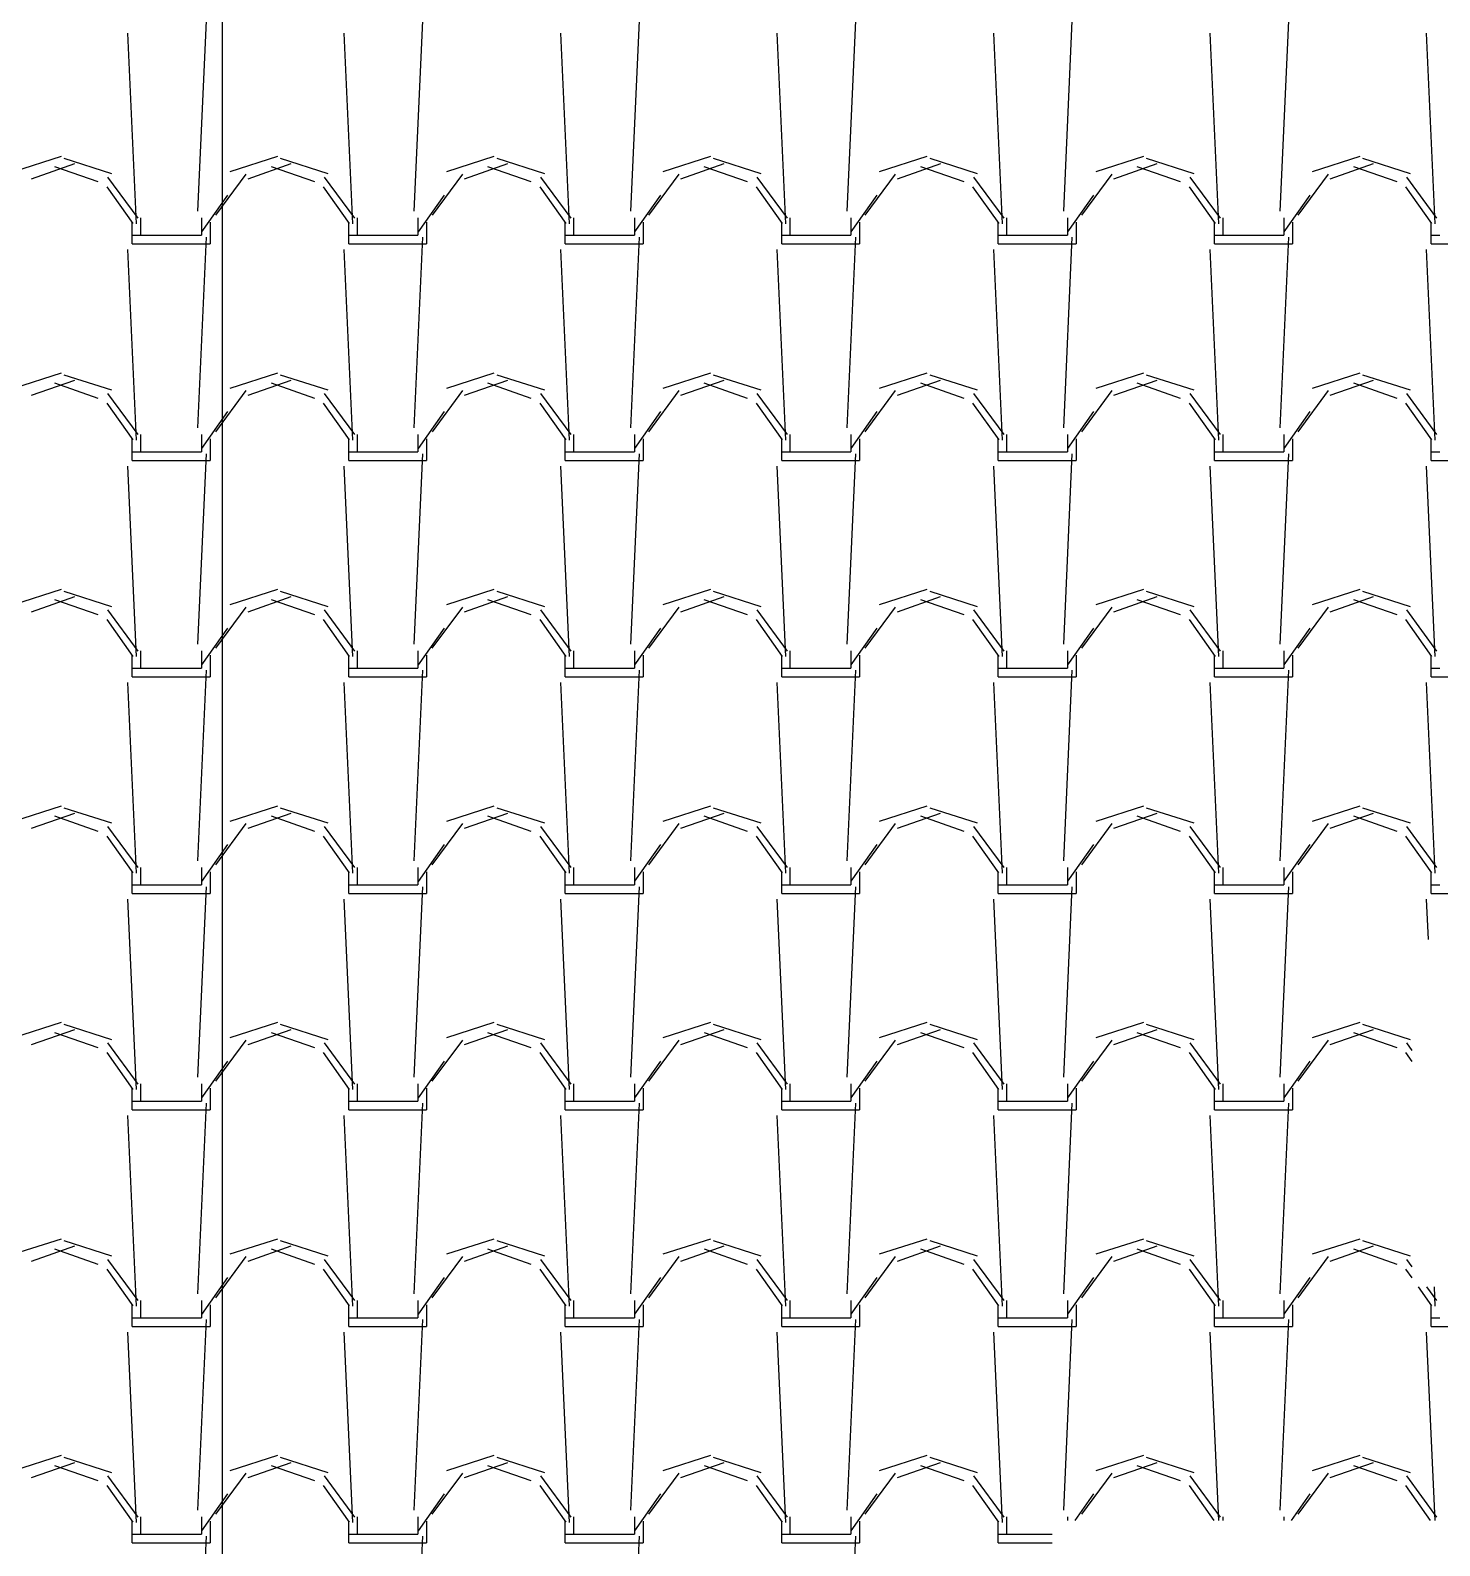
# Model space of a CAD drawing. Header units: millimetres. Extents: x 3923 to 4007, y 744 to 863.
# Drawn here: x 3936.425 to 3938.086, y 830.935 to 832.722 of the extents above; entities that cross this region are included whole.
import ezdxf

# ---------------------------------------------------------------- set-up
doc = ezdxf.new("R2010")
doc.units = ezdxf.units.MM
doc.layers.add('-HIDRO', color=8, linetype='Continuous')
doc.layers.add('HID-TUBPRIMARIO', color=5, linetype='Continuous')

msp = doc.modelspace()

# ---------------------------------------------------------------- linework, layer by layer
at = {"layer": '-HIDRO', "linetype": 'Continuous'}
for p, q in [((3936.6226, 832.5083), (3936.6328, 832.7328)), ((3936.8777, 832.5083), (3936.8879, 832.7328)), ((3937.1329, 832.5083), (3937.1431, 832.7328)), ((3937.388, 832.5083), (3937.3982, 832.7328)), ((3937.6432, 832.5083), (3937.6534, 832.7328)), ((3937.8983, 832.5083), (3937.9085, 832.7328)), ((3936.5503, 832.4936), (3936.5401, 832.7181)), ((3936.8054, 832.4936), (3936.7952, 832.7181)), ((3937.0606, 832.4936), (3937.0504, 832.7181)), ((3937.3157, 832.4936), (3937.3055, 832.7181)), ((3937.5709, 832.4936), (3937.5607, 832.7181)), ((3937.826, 832.4936), (3937.8158, 832.7181)), ((3938.0812, 832.4936), (3938.071, 832.7181)), ((3936.4614, 832.5726), (3936.4053, 832.5547)), ((3936.5212, 832.5524), (3936.4651, 832.5703)), ((3936.7166, 832.5726), (3936.6604, 832.5547)), ((3936.7764, 832.5524), (3936.7202, 832.5703)), ((3936.9717, 832.5726), (3936.9156, 832.5547)), ((3937.0315, 832.5524), (3936.9754, 832.5703)), ((3937.2269, 832.5726), (3937.1707, 832.5547)), ((3937.2867, 832.5524), (3937.2305, 832.5703)), ((3937.482, 832.5726), (3937.4259, 832.5547)), ((3937.5418, 832.5524), (3937.4857, 832.5703)), ((3937.7372, 832.5726), (3937.681, 832.5547)), ((3937.797, 832.5524), (3937.7408, 832.5703)), ((3937.9923, 832.5726), (3937.9362, 832.5547)), ((3938.0521, 832.5524), (3937.996, 832.5703)), ((3936.4773, 832.564), (3936.4262, 832.5462)), ((3936.5052, 832.5428), (3936.4542, 832.5606)), ((3936.6792, 832.552), (3936.6435, 832.5035)), ((3936.7324, 832.564), (3936.6814, 832.5462)), ((3936.7604, 832.5428), (3936.7093, 832.5606)), ((3936.9344, 832.552), (3936.8987, 832.5035)), ((3936.9876, 832.564), (3936.9365, 832.5462)), ((3937.0155, 832.5428), (3936.9645, 832.5606)), ((3937.1895, 832.552), (3937.1538, 832.5035)), ((3937.2427, 832.564), (3937.1917, 832.5462)), ((3937.2707, 832.5428), (3937.2196, 832.5606)), ((3937.4447, 832.552), (3937.4089, 832.5035)), ((3937.4979, 832.564), (3937.4468, 832.5462)), ((3937.5258, 832.5428), (3937.4748, 832.5606)), ((3937.6998, 832.552), (3937.6641, 832.5035)), ((3937.753, 832.564), (3937.702, 832.5462)), ((3937.781, 832.5428), (3937.7299, 832.5606)), ((3937.955, 832.552), (3937.9192, 832.5035)), ((3938.0081, 832.564), (3937.9571, 832.5462)), ((3938.0361, 832.5428), (3937.9851, 832.5606)), ((3936.5463, 832.4939), (3936.5157, 832.5372)), ((3936.5523, 832.5001), (3936.5166, 832.5486)), ((3936.8015, 832.4939), (3936.7709, 832.5372)), ((3936.8075, 832.5001), (3936.7718, 832.5486)), ((3937.0566, 832.4939), (3937.026, 832.5372)), ((3937.0626, 832.5001), (3937.0269, 832.5486)), ((3937.3118, 832.4939), (3937.2812, 832.5372)), ((3937.3178, 832.5001), (3937.2821, 832.5486)), ((3937.567, 832.4939), (3937.5363, 832.5372)), ((3937.5729, 832.5001), (3937.5372, 832.5486)), ((3937.8221, 832.4939), (3937.7915, 832.5372)), ((3937.8281, 832.5001), (3937.7924, 832.5486)), ((3938.0773, 832.4939), (3938.0466, 832.5372)), ((3938.0832, 832.5001), (3938.0475, 832.5486)), ((3936.6577, 832.5273), (3936.6271, 832.4839)), ((3936.9128, 832.5273), (3936.8822, 832.4839)), ((3937.168, 832.5273), (3937.1374, 832.4839)), ((3937.4231, 832.5273), (3937.3925, 832.4839)), ((3937.6783, 832.5273), (3937.6477, 832.4839)), ((3937.9334, 832.5273), (3937.9028, 832.4839)), ((3936.5555, 832.4799), (3936.5555, 832.5004)), ((3936.627, 832.5004), (3936.627, 832.4799)), ((3936.8107, 832.4799), (3936.8107, 832.5004)), ((3936.8821, 832.5004), (3936.8821, 832.4799)), ((3937.0658, 832.4799), (3937.0658, 832.5004)), ((3937.1373, 832.5004), (3937.1373, 832.4799)), ((3937.321, 832.4799), (3937.321, 832.5004)), ((3937.3924, 832.5004), (3937.3924, 832.4799)), ((3937.5761, 832.4799), (3937.5761, 832.5004)), ((3937.6476, 832.5004), (3937.6476, 832.4799)), ((3937.8313, 832.4799), (3937.8313, 832.5004)), ((3937.9027, 832.5004), (3937.9027, 832.4799)), ((3936.5453, 832.4697), (3936.5453, 832.4953)), ((3936.5453, 832.4799), (3936.5555, 832.4799)), ((3936.5555, 832.4799), (3936.627, 832.4799)), ((3936.6372, 832.4953), (3936.6372, 832.4697)), ((3936.8005, 832.4697), (3936.8005, 832.4953)), ((3936.8005, 832.4799), (3936.8107, 832.4799)), ((3936.8107, 832.4799), (3936.8821, 832.4799)), ((3936.8923, 832.4953), (3936.8923, 832.4697)), ((3937.0556, 832.4697), (3937.0556, 832.4953)), ((3937.0556, 832.4799), (3937.0658, 832.4799)), ((3937.0658, 832.4799), (3937.1373, 832.4799)), ((3937.1475, 832.4953), (3937.1475, 832.4697)), ((3937.3108, 832.4697), (3937.3108, 832.4953)), ((3937.3108, 832.4799), (3937.321, 832.4799)), ((3937.321, 832.4799), (3937.3924, 832.4799)), ((3937.4026, 832.4953), (3937.4026, 832.4697)), ((3937.5659, 832.4697), (3937.5659, 832.4953)), ((3937.5659, 832.4799), (3937.5761, 832.4799)), ((3937.5761, 832.4799), (3937.6476, 832.4799)), ((3937.6578, 832.4953), (3937.6578, 832.4697)), ((3937.8211, 832.4697), (3937.8211, 832.4953)), ((3937.8211, 832.4799), (3937.8313, 832.4799)), ((3937.8313, 832.4799), (3937.9027, 832.4799)), ((3937.9129, 832.4953), (3937.9129, 832.4697)), ((3938.0762, 832.4697), (3938.0762, 832.4953)), ((3938.0762, 832.4799), (3938.0864, 832.4799)), ((3936.5503, 832.2385), (3936.5401, 832.463)), ((3936.5453, 832.4697), (3936.5555, 832.4697)), ((3936.5555, 832.4697), (3936.6372, 832.4697)), ((3936.6226, 832.2531), (3936.6328, 832.4777)), ((3936.8054, 832.2385), (3936.7952, 832.463)), ((3936.8005, 832.4697), (3936.8107, 832.4697)), ((3936.8107, 832.4697), (3936.8923, 832.4697)), ((3936.8777, 832.2531), (3936.8879, 832.4777)), ((3937.0606, 832.2385), (3937.0504, 832.463)), ((3937.0556, 832.4697), (3937.0658, 832.4697)), ((3937.0658, 832.4697), (3937.1475, 832.4697)), ((3937.1329, 832.2531), (3937.1431, 832.4777)), ((3937.3157, 832.2385), (3937.3055, 832.463)), ((3937.3108, 832.4697), (3937.321, 832.4697)), ((3937.321, 832.4697), (3937.4026, 832.4697)), ((3937.388, 832.2531), (3937.3982, 832.4777)), ((3937.5709, 832.2385), (3937.5607, 832.463)), ((3937.5659, 832.4697), (3937.5761, 832.4697)), ((3937.5761, 832.4697), (3937.6578, 832.4697)), ((3937.6432, 832.2531), (3937.6534, 832.4777)), ((3937.826, 832.2385), (3937.8158, 832.463)), ((3937.8211, 832.4697), (3937.8313, 832.4697)), ((3937.8313, 832.4697), (3937.9129, 832.4697)), ((3937.8983, 832.2531), (3937.9085, 832.4777)), ((3938.0812, 832.2385), (3938.071, 832.463)), ((3938.0762, 832.4697), (3938.0864, 832.4697)), ((3938.0864, 832.4697), (3938.1681, 832.4697)), ((3936.4614, 832.3174), (3936.4053, 832.2995)), ((3936.4773, 832.3089), (3936.4262, 832.291)), ((3936.5052, 832.2876), (3936.4542, 832.3055)), ((3936.5212, 832.2973), (3936.4651, 832.3152)), ((3936.7166, 832.3174), (3936.6604, 832.2995)), ((3936.7324, 832.3089), (3936.6814, 832.291)), ((3936.7604, 832.2876), (3936.7093, 832.3055)), ((3936.7764, 832.2973), (3936.7202, 832.3152)), ((3936.9717, 832.3174), (3936.9156, 832.2995)), ((3936.9875, 832.3089), (3936.9365, 832.291)), ((3937.0155, 832.2876), (3936.9645, 832.3055)), ((3937.0315, 832.2973), (3936.9754, 832.3152)), ((3937.2269, 832.3174), (3937.1707, 832.2995)), ((3937.2427, 832.3089), (3937.1917, 832.291)), ((3937.2707, 832.2876), (3937.2196, 832.3055)), ((3937.2867, 832.2973), (3937.2305, 832.3152)), ((3937.482, 832.3174), (3937.4259, 832.2995)), ((3937.4978, 832.3089), (3937.4468, 832.291)), ((3937.5258, 832.2876), (3937.4748, 832.3055)), ((3937.5418, 832.2973), (3937.4857, 832.3152)), ((3937.7372, 832.3174), (3937.681, 832.2995)), ((3937.753, 832.3089), (3937.702, 832.291)), ((3937.781, 832.2876), (3937.7299, 832.3055)), ((3937.797, 832.2973), (3937.7408, 832.3152)), ((3937.9923, 832.3174), (3937.9362, 832.2995)), ((3938.0081, 832.3089), (3937.9571, 832.291)), ((3938.0361, 832.2876), (3937.9851, 832.3055)), ((3938.0521, 832.2973), (3937.996, 832.3152)), ((3936.5523, 832.245), (3936.5166, 832.2934)), ((3936.6792, 832.2968), (3936.6435, 832.2483)), ((3936.8075, 832.245), (3936.7718, 832.2934)), ((3936.9344, 832.2968), (3936.8987, 832.2483)), ((3937.0626, 832.245), (3937.0269, 832.2934)), ((3937.1895, 832.2968), (3937.1538, 832.2483)), ((3937.3178, 832.245), (3937.2821, 832.2934)), ((3937.4447, 832.2968), (3937.4089, 832.2483)), ((3937.5729, 832.245), (3937.5372, 832.2934)), ((3937.6998, 832.2968), (3937.6641, 832.2483)), ((3937.8281, 832.245), (3937.7924, 832.2934)), ((3937.955, 832.2968), (3937.9192, 832.2483)), ((3938.0832, 832.245), (3938.0475, 832.2934)), ((3936.5463, 832.2387), (3936.5157, 832.2821)), ((3936.6577, 832.2721), (3936.6271, 832.2287)), ((3936.8015, 832.2387), (3936.7709, 832.2821)), ((3936.9128, 832.2721), (3936.8822, 832.2287)), ((3937.0566, 832.2387), (3937.026, 832.2821)), ((3937.168, 832.2721), (3937.1374, 832.2287)), ((3937.3118, 832.2387), (3937.2812, 832.2821)), ((3937.4231, 832.2721), (3937.3925, 832.2287)), ((3937.567, 832.2387), (3937.5363, 832.2821)), ((3937.6783, 832.2721), (3937.6477, 832.2288)), ((3937.8221, 832.2387), (3937.7915, 832.2821)), ((3937.9334, 832.2721), (3937.9028, 832.2288)), ((3938.0773, 832.2387), (3938.0466, 832.2821)), ((3936.5453, 832.2146), (3936.5453, 832.2401)), ((3936.5555, 832.2248), (3936.5555, 832.2452)), ((3936.627, 832.2452), (3936.627, 832.2248)), ((3936.6372, 832.2401), (3936.6372, 832.2146)), ((3936.8005, 832.2146), (3936.8005, 832.2401)), ((3936.8107, 832.2248), (3936.8107, 832.2452)), ((3936.8821, 832.2452), (3936.8821, 832.2248)), ((3936.8923, 832.2401), (3936.8923, 832.2146)), ((3937.0556, 832.2146), (3937.0556, 832.2401)), ((3937.0658, 832.2248), (3937.0658, 832.2452)), ((3937.1373, 832.2452), (3937.1373, 832.2248)), ((3937.1475, 832.2401), (3937.1475, 832.2146)), ((3937.3108, 832.2146), (3937.3108, 832.2401)), ((3937.321, 832.2248), (3937.321, 832.2452)), ((3937.3924, 832.2452), (3937.3924, 832.2248)), ((3937.4026, 832.2401), (3937.4026, 832.2146)), ((3937.5659, 832.2146), (3937.5659, 832.2401)), ((3937.5761, 832.2248), (3937.5761, 832.2452)), ((3937.6476, 832.2452), (3937.6476, 832.2248)), ((3937.6578, 832.2401), (3937.6578, 832.2146)), ((3937.8211, 832.2146), (3937.8211, 832.2401)), ((3937.8313, 832.2248), (3937.8313, 832.2452)), ((3937.9027, 832.2452), (3937.9027, 832.2248)), ((3937.9129, 832.2401), (3937.9129, 832.2146)), ((3938.0762, 832.2146), (3938.0762, 832.2401)), ((3936.5453, 832.2248), (3936.5555, 832.2248)), ((3936.5453, 832.2146), (3936.5555, 832.2146)), ((3936.5555, 832.2248), (3936.627, 832.2248)), ((3936.5555, 832.2146), (3936.6372, 832.2146)), ((3936.6226, 831.998), (3936.6328, 832.2225)), ((3936.8005, 832.2248), (3936.8107, 832.2248)), ((3936.8005, 832.2146), (3936.8107, 832.2146)), ((3936.8107, 832.2248), (3936.8821, 832.2248)), ((3936.8107, 832.2146), (3936.8923, 832.2146)), ((3936.8777, 831.998), (3936.8879, 832.2225)), ((3937.0556, 832.2248), (3937.0658, 832.2248)), ((3937.0556, 832.2146), (3937.0658, 832.2146)), ((3937.0658, 832.2248), (3937.1373, 832.2248)), ((3937.0658, 832.2146), (3937.1475, 832.2146)), ((3937.1329, 831.998), (3937.1431, 832.2225)), ((3937.3108, 832.2248), (3937.321, 832.2248)), ((3937.3108, 832.2146), (3937.321, 832.2146)), ((3937.321, 832.2248), (3937.3924, 832.2248)), ((3937.321, 832.2146), (3937.4026, 832.2146)), ((3937.388, 831.998), (3937.3982, 832.2225)), ((3937.5659, 832.2248), (3937.5761, 832.2248)), ((3937.5659, 832.2146), (3937.5761, 832.2146)), ((3937.5761, 832.2248), (3937.6476, 832.2248)), ((3937.5761, 832.2146), (3937.6578, 832.2146)), ((3937.6432, 831.998), (3937.6534, 832.2225)), ((3937.8211, 832.2248), (3937.8313, 832.2248)), ((3937.8211, 832.2146), (3937.8313, 832.2146)), ((3937.8313, 832.2248), (3937.9027, 832.2248)), ((3937.8313, 832.2146), (3937.9129, 832.2146)), ((3937.8983, 831.998), (3937.9085, 832.2225)), ((3938.0762, 832.2248), (3938.0864, 832.2248)), ((3938.0762, 832.2146), (3938.0864, 832.2146)), ((3938.0864, 832.2146), (3938.1681, 832.2146)), ((3936.5503, 831.9833), (3936.5401, 832.2078)), ((3936.8054, 831.9833), (3936.7952, 832.2078)), ((3937.0606, 831.9833), (3937.0504, 832.2078)), ((3937.3157, 831.9833), (3937.3055, 832.2078)), ((3937.5709, 831.9833), (3937.5607, 832.2078)), ((3937.826, 831.9833), (3937.8158, 832.2078)), ((3938.0812, 831.9833), (3938.071, 832.2078)), ((3936.4614, 832.0623), (3936.4053, 832.0444)), ((3936.4772, 832.0537), (3936.4262, 832.0359)), ((3936.5212, 832.0421), (3936.4651, 832.06)), ((3936.7166, 832.0623), (3936.6604, 832.0444)), ((3936.7324, 832.0537), (3936.6814, 832.0359)), ((3936.7764, 832.0421), (3936.7202, 832.06)), ((3936.9717, 832.0623), (3936.9156, 832.0444)), ((3936.9875, 832.0537), (3936.9365, 832.0359)), ((3937.0315, 832.0421), (3936.9754, 832.06)), ((3937.2269, 832.0623), (3937.1707, 832.0444)), ((3937.2427, 832.0537), (3937.1917, 832.0359)), ((3937.2867, 832.0421), (3937.2305, 832.06)), ((3937.482, 832.0623), (3937.4259, 832.0444)), ((3937.4978, 832.0537), (3937.4468, 832.0359)), ((3937.5418, 832.0421), (3937.4857, 832.06)), ((3937.7372, 832.0623), (3937.681, 832.0444)), ((3937.753, 832.0537), (3937.702, 832.0359)), ((3937.797, 832.0421), (3937.7408, 832.06)), ((3937.9923, 832.0623), (3937.9362, 832.0444)), ((3938.0081, 832.0537), (3937.9571, 832.0359)), ((3938.0521, 832.0421), (3937.996, 832.06)), ((3936.5052, 832.0325), (3936.4542, 832.0503)), ((3936.5523, 831.9898), (3936.5166, 832.0383)), ((3936.6792, 832.0417), (3936.6435, 831.9932)), ((3936.7604, 832.0325), (3936.7093, 832.0503)), ((3936.8075, 831.9898), (3936.7718, 832.0383)), ((3936.9344, 832.0417), (3936.8986, 831.9932)), ((3937.0155, 832.0325), (3936.9645, 832.0503)), ((3937.0626, 831.9898), (3937.0269, 832.0383)), ((3937.1895, 832.0417), (3937.1538, 831.9932)), ((3937.2707, 832.0325), (3937.2196, 832.0503)), ((3937.3178, 831.9898), (3937.2821, 832.0383)), ((3937.4447, 832.0417), (3937.4089, 831.9932)), ((3937.5258, 832.0325), (3937.4748, 832.0503)), ((3937.5729, 831.9898), (3937.5372, 832.0383)), ((3937.6998, 832.0417), (3937.6641, 831.9932)), ((3937.781, 832.0325), (3937.7299, 832.0503)), ((3937.8281, 831.9898), (3937.7924, 832.0383)), ((3937.955, 832.0417), (3937.9192, 831.9932)), ((3938.0361, 832.0325), (3937.9851, 832.0503)), ((3938.0832, 831.9898), (3938.0475, 832.0383)), ((3936.5463, 831.9836), (3936.5157, 832.0269)), ((3936.6577, 832.017), (3936.6271, 831.9736)), ((3936.8015, 831.9836), (3936.7709, 832.0269)), ((3936.9128, 832.017), (3936.8822, 831.9736)), ((3937.0566, 831.9836), (3937.026, 832.0269)), ((3937.168, 832.017), (3937.1374, 831.9736)), ((3937.3118, 831.9836), (3937.2812, 832.0269)), ((3937.4231, 832.017), (3937.3925, 831.9736)), ((3937.567, 831.9836), (3937.5363, 832.0269)), ((3937.6783, 832.017), (3937.6477, 831.9736)), ((3937.8221, 831.9836), (3937.7915, 832.0269)), ((3937.9334, 832.017), (3937.9028, 831.9736)), ((3938.0773, 831.9836), (3938.0466, 832.0269)), ((3936.5453, 831.9594), (3936.5453, 831.985)), ((3936.5555, 831.9696), (3936.5555, 831.9901)), ((3936.627, 831.9901), (3936.627, 831.9696)), ((3936.6372, 831.985), (3936.6372, 831.9594)), ((3936.8005, 831.9594), (3936.8005, 831.985)), ((3936.8107, 831.9696), (3936.8107, 831.9901)), ((3936.8821, 831.9901), (3936.8821, 831.9696)), ((3936.8923, 831.985), (3936.8923, 831.9594)), ((3937.0556, 831.9594), (3937.0556, 831.985)), ((3937.0658, 831.9696), (3937.0658, 831.9901)), ((3937.1373, 831.9901), (3937.1373, 831.9696)), ((3937.1475, 831.985), (3937.1475, 831.9594)), ((3937.3108, 831.9594), (3937.3108, 831.985)), ((3937.321, 831.9696), (3937.321, 831.9901)), ((3937.3924, 831.9901), (3937.3924, 831.9696)), ((3937.4026, 831.985), (3937.4026, 831.9594)), ((3937.5659, 831.9594), (3937.5659, 831.985)), ((3937.5761, 831.9696), (3937.5761, 831.9901)), ((3937.6476, 831.9901), (3937.6476, 831.9696)), ((3937.6578, 831.985), (3937.6578, 831.9594)), ((3937.8211, 831.9594), (3937.8211, 831.985)), ((3937.8313, 831.9696), (3937.8313, 831.9901)), ((3937.9027, 831.9901), (3937.9027, 831.9696)), ((3937.9129, 831.985), (3937.9129, 831.9594)), ((3938.0762, 831.9594), (3938.0762, 831.985)), ((3936.5453, 831.9696), (3936.5555, 831.9696)), ((3936.5555, 831.9696), (3936.627, 831.9696)), ((3936.6226, 831.7428), (3936.6328, 831.9674)), ((3936.8005, 831.9696), (3936.8107, 831.9696)), ((3936.8107, 831.9696), (3936.8821, 831.9696)), ((3936.8777, 831.7428), (3936.8879, 831.9674)), ((3937.0556, 831.9696), (3937.0658, 831.9696)), ((3937.0658, 831.9696), (3937.1373, 831.9696)), ((3937.1329, 831.7428), (3937.1431, 831.9674)), ((3937.3108, 831.9696), (3937.321, 831.9696)), ((3937.321, 831.9696), (3937.3924, 831.9696)), ((3937.388, 831.7428), (3937.3982, 831.9674)), ((3937.5659, 831.9696), (3937.5761, 831.9696)), ((3937.5761, 831.9696), (3937.6476, 831.9696)), ((3937.6432, 831.7428), (3937.6534, 831.9674)), ((3937.8211, 831.9696), (3937.8313, 831.9696)), ((3937.8313, 831.9696), (3937.9027, 831.9696)), ((3937.8983, 831.7428), (3937.9085, 831.9674)), ((3938.0762, 831.9696), (3938.0864, 831.9696)), ((3936.5503, 831.7282), (3936.5401, 831.9527)), ((3936.5453, 831.9594), (3936.5555, 831.9594)), ((3936.5555, 831.9594), (3936.6372, 831.9594)), ((3936.8054, 831.7282), (3936.7952, 831.9527)), ((3936.8005, 831.9594), (3936.8107, 831.9594)), ((3936.8107, 831.9594), (3936.8923, 831.9594)), ((3937.0606, 831.7282), (3937.0504, 831.9527)), ((3937.0556, 831.9594), (3937.0658, 831.9594)), ((3937.0658, 831.9594), (3937.1475, 831.9594)), ((3937.3157, 831.7282), (3937.3055, 831.9527)), ((3937.3108, 831.9594), (3937.321, 831.9594)), ((3937.321, 831.9594), (3937.4026, 831.9594)), ((3937.5709, 831.7282), (3937.5607, 831.9527)), ((3937.5659, 831.9594), (3937.5761, 831.9594)), ((3937.5761, 831.9594), (3937.6578, 831.9594)), ((3937.826, 831.7282), (3937.8158, 831.9527)), ((3937.8211, 831.9594), (3937.8313, 831.9594)), ((3937.8313, 831.9594), (3937.9129, 831.9594)), ((3938.0812, 831.7282), (3938.071, 831.9527)), ((3938.0762, 831.9594), (3938.0864, 831.9594)), ((3938.0864, 831.9594), (3938.1681, 831.9594)), ((3936.4614, 831.8071), (3936.4053, 831.7892)), ((3936.5212, 831.787), (3936.4651, 831.8049)), ((3936.7166, 831.8071), (3936.6604, 831.7892)), ((3936.7764, 831.787), (3936.7202, 831.8049)), ((3936.9717, 831.8071), (3936.9156, 831.7892)), ((3937.0315, 831.787), (3936.9754, 831.8049)), ((3937.2269, 831.8071), (3937.1707, 831.7892)), ((3937.2867, 831.787), (3937.2305, 831.8049)), ((3937.482, 831.8071), (3937.4259, 831.7892)), ((3937.5418, 831.787), (3937.4857, 831.8049)), ((3937.7372, 831.8071), (3937.681, 831.7892)), ((3937.797, 831.787), (3937.7408, 831.8049)), ((3937.9923, 831.8071), (3937.9362, 831.7892)), ((3938.0521, 831.787), (3937.996, 831.8049)), ((3936.4772, 831.7986), (3936.4262, 831.7807)), ((3936.5052, 831.7773), (3936.4542, 831.7952)), ((3936.5523, 831.7347), (3936.5166, 831.7831)), ((3936.6792, 831.7865), (3936.6435, 831.738)), ((3936.7324, 831.7986), (3936.6814, 831.7807)), ((3936.7604, 831.7773), (3936.7094, 831.7952)), ((3936.8075, 831.7347), (3936.7718, 831.7831)), ((3936.9344, 831.7865), (3936.8986, 831.738)), ((3936.9875, 831.7986), (3936.9365, 831.7807)), ((3937.0155, 831.7773), (3936.9645, 831.7952)), ((3937.0626, 831.7347), (3937.0269, 831.7831)), ((3937.1895, 831.7865), (3937.1538, 831.738)), ((3937.2427, 831.7986), (3937.1917, 831.7807)), ((3937.2707, 831.7773), (3937.2196, 831.7952)), ((3937.3178, 831.7347), (3937.2821, 831.7831)), ((3937.4447, 831.7865), (3937.4089, 831.738)), ((3937.4978, 831.7986), (3937.4468, 831.7807)), ((3937.5258, 831.7773), (3937.4748, 831.7952)), ((3937.5729, 831.7347), (3937.5372, 831.7831)), ((3937.6998, 831.7865), (3937.6641, 831.738)), ((3937.753, 831.7986), (3937.702, 831.7807)), ((3937.781, 831.7773), (3937.7299, 831.7952)), ((3937.8281, 831.7347), (3937.7924, 831.7831)), ((3937.955, 831.7865), (3937.9192, 831.738)), ((3938.0081, 831.7986), (3937.9571, 831.7807)), ((3938.0361, 831.7773), (3937.9851, 831.7952)), ((3938.0832, 831.7347), (3938.0475, 831.7831)), ((3936.5463, 831.7284), (3936.5157, 831.7718)), ((3936.8015, 831.7284), (3936.7709, 831.7718)), ((3937.0566, 831.7284), (3937.026, 831.7718)), ((3937.3118, 831.7284), (3937.2812, 831.7718)), ((3937.5669, 831.7284), (3937.5363, 831.7718)), ((3937.8221, 831.7284), (3937.7915, 831.7718)), ((3938.0773, 831.7284), (3938.0466, 831.7718)), ((3936.6577, 831.7618), (3936.6271, 831.7184)), ((3936.9128, 831.7618), (3936.8822, 831.7184)), ((3937.168, 831.7618), (3937.1374, 831.7185)), ((3937.4231, 831.7618), (3937.3925, 831.7185)), ((3937.6783, 831.7618), (3937.6477, 831.7185)), ((3937.9334, 831.7618), (3937.9028, 831.7185)), ((3936.5453, 831.7043), (3936.5453, 831.7298)), ((3936.5555, 831.7145), (3936.5555, 831.7349)), ((3936.627, 831.7349), (3936.627, 831.7145)), ((3936.6372, 831.7298), (3936.6372, 831.7043)), ((3936.8005, 831.7043), (3936.8005, 831.7298)), ((3936.8107, 831.7145), (3936.8107, 831.7349)), ((3936.8821, 831.7349), (3936.8821, 831.7145)), ((3936.8923, 831.7298), (3936.8923, 831.7043)), ((3937.0556, 831.7043), (3937.0556, 831.7298)), ((3937.0658, 831.7145), (3937.0658, 831.7349)), ((3937.1373, 831.7349), (3937.1373, 831.7145)), ((3937.1475, 831.7298), (3937.1475, 831.7043)), ((3937.3108, 831.7043), (3937.3108, 831.7298)), ((3937.321, 831.7145), (3937.321, 831.7349)), ((3937.3924, 831.7349), (3937.3924, 831.7145)), ((3937.4026, 831.7298), (3937.4026, 831.7043)), ((3937.5659, 831.7043), (3937.5659, 831.7298)), ((3937.5761, 831.7145), (3937.5761, 831.7349)), ((3937.6476, 831.7349), (3937.6476, 831.7145)), ((3937.6578, 831.7298), (3937.6578, 831.7043)), ((3937.8211, 831.7043), (3937.8211, 831.7298)), ((3937.8313, 831.7145), (3937.8313, 831.7349)), ((3937.9027, 831.7349), (3937.9027, 831.7145)), ((3937.9129, 831.7298), (3937.9129, 831.7043)), ((3938.0762, 831.7043), (3938.0762, 831.7298)), ((3936.5453, 831.7145), (3936.5555, 831.7145)), ((3936.5555, 831.7145), (3936.627, 831.7145)), ((3936.6226, 831.4877), (3936.6328, 831.7122)), ((3936.8005, 831.7145), (3936.8107, 831.7145)), ((3936.8107, 831.7145), (3936.8821, 831.7145)), ((3936.8777, 831.4877), (3936.8879, 831.7122)), ((3937.0556, 831.7145), (3937.0658, 831.7145)), ((3937.0658, 831.7145), (3937.1373, 831.7145)), ((3937.1329, 831.4877), (3937.1431, 831.7122)), ((3937.3108, 831.7145), (3937.321, 831.7145)), ((3937.321, 831.7145), (3937.3924, 831.7145)), ((3937.388, 831.4877), (3937.3982, 831.7122)), ((3937.5659, 831.7145), (3937.5761, 831.7145)), ((3937.5761, 831.7145), (3937.6476, 831.7145)), ((3937.6432, 831.4877), (3937.6534, 831.7122)), ((3937.8211, 831.7145), (3937.8313, 831.7145)), ((3937.8313, 831.7145), (3937.9027, 831.7145)), ((3937.8983, 831.4877), (3937.9085, 831.7122)), ((3938.0762, 831.7145), (3938.0864, 831.7145)), ((3936.5503, 831.473), (3936.5401, 831.6975)), ((3936.5453, 831.7043), (3936.5555, 831.7043)), ((3936.5555, 831.7043), (3936.6372, 831.7043)), ((3936.8054, 831.473), (3936.7952, 831.6975)), ((3936.8005, 831.7043), (3936.8107, 831.7043)), ((3936.8107, 831.7043), (3936.8923, 831.7043)), ((3937.0606, 831.473), (3937.0504, 831.6975)), ((3937.0556, 831.7043), (3937.0658, 831.7043)), ((3937.0658, 831.7043), (3937.1475, 831.7043)), ((3937.3157, 831.473), (3937.3055, 831.6975)), ((3937.3108, 831.7043), (3937.321, 831.7043)), ((3937.321, 831.7043), (3937.4026, 831.7043)), ((3937.5709, 831.473), (3937.5607, 831.6975)), ((3937.5659, 831.7043), (3937.5761, 831.7043)), ((3937.5761, 831.7043), (3937.6578, 831.7043)), ((3937.826, 831.473), (3937.8158, 831.6975)), ((3937.8211, 831.7043), (3937.8313, 831.7043)), ((3937.8313, 831.7043), (3937.9129, 831.7043)), ((3938.0731, 831.65), (3938.071, 831.6975)), ((3938.0762, 831.7043), (3938.0864, 831.7043)), ((3938.0864, 831.7043), (3938.1681, 831.7043)), ((3936.4614, 831.552), (3936.4053, 831.5341)), ((3936.7166, 831.552), (3936.6604, 831.5341)), ((3936.9717, 831.552), (3936.9156, 831.5341)), ((3937.2269, 831.552), (3937.1707, 831.5341)), ((3937.482, 831.552), (3937.4259, 831.5341)), ((3937.7372, 831.552), (3937.681, 831.5341)), ((3937.9923, 831.552), (3937.9362, 831.5341)), ((3936.4772, 831.5434), (3936.4262, 831.5256)), ((3936.5052, 831.5222), (3936.4542, 831.54)), ((3936.5212, 831.5318), (3936.4651, 831.5497)), ((3936.7324, 831.5434), (3936.6814, 831.5256)), ((3936.7604, 831.5222), (3936.7094, 831.54)), ((3936.7764, 831.5318), (3936.7202, 831.5497)), ((3936.9875, 831.5434), (3936.9365, 831.5256)), ((3937.0155, 831.5222), (3936.9645, 831.54)), ((3937.0315, 831.5318), (3936.9754, 831.5497)), ((3937.2427, 831.5434), (3937.1917, 831.5256)), ((3937.2707, 831.5222), (3937.2197, 831.54)), ((3937.2867, 831.5318), (3937.2305, 831.5497)), ((3937.4978, 831.5434), (3937.4468, 831.5256)), ((3937.5258, 831.5222), (3937.4748, 831.54)), ((3937.5418, 831.5318), (3937.4857, 831.5497)), ((3937.753, 831.5434), (3937.702, 831.5256)), ((3937.781, 831.5222), (3937.73, 831.54)), ((3937.797, 831.5318), (3937.7408, 831.5497)), ((3938.0081, 831.5434), (3937.9571, 831.5256)), ((3938.0361, 831.5222), (3937.9851, 831.54)), ((3938.0521, 831.5318), (3937.996, 831.5497)), ((3936.5463, 831.4733), (3936.5157, 831.5166)), ((3936.5523, 831.4795), (3936.5166, 831.528)), ((3936.6792, 831.5314), (3936.6435, 831.4829)), ((3936.8015, 831.4733), (3936.7709, 831.5166)), ((3936.8075, 831.4795), (3936.7718, 831.528)), ((3936.9344, 831.5314), (3936.8986, 831.4829)), ((3937.0566, 831.4733), (3937.026, 831.5166)), ((3937.0626, 831.4795), (3937.0269, 831.528)), ((3937.1895, 831.5314), (3937.1538, 831.4829)), ((3937.3118, 831.4733), (3937.2812, 831.5166)), ((3937.3178, 831.4795), (3937.2821, 831.528)), ((3937.4447, 831.5314), (3937.4089, 831.4829)), ((3937.5669, 831.4733), (3937.5363, 831.5166)), ((3937.5729, 831.4795), (3937.5372, 831.528)), ((3937.6998, 831.5314), (3937.6641, 831.4829)), ((3937.8221, 831.4733), (3937.7915, 831.5166)), ((3937.8281, 831.4795), (3937.7924, 831.528)), ((3937.955, 831.5314), (3937.9192, 831.4829)), ((3938.0539, 831.5063), (3938.0466, 831.5166)), ((3938.0539, 831.5193), (3938.0475, 831.528)), ((3936.6577, 831.5067), (3936.6271, 831.4633)), ((3936.9128, 831.5067), (3936.8822, 831.4633)), ((3937.168, 831.5067), (3937.1374, 831.4633)), ((3937.4231, 831.5067), (3937.3925, 831.4633)), ((3937.6783, 831.5067), (3937.6477, 831.4633)), ((3937.9334, 831.5067), (3937.9028, 831.4633)), ((3936.5555, 831.4593), (3936.5555, 831.4798)), ((3936.627, 831.4798), (3936.627, 831.4593)), ((3936.8107, 831.4593), (3936.8107, 831.4798)), ((3936.8821, 831.4798), (3936.8821, 831.4593)), ((3937.0658, 831.4593), (3937.0658, 831.4798)), ((3937.1373, 831.4798), (3937.1373, 831.4593)), ((3937.321, 831.4593), (3937.321, 831.4798)), ((3937.3924, 831.4798), (3937.3924, 831.4593)), ((3937.5761, 831.4593), (3937.5761, 831.4798)), ((3937.6476, 831.4798), (3937.6476, 831.4593)), ((3937.8313, 831.4593), (3937.8313, 831.4798)), ((3937.9027, 831.4798), (3937.9027, 831.4593)), ((3936.5453, 831.4491), (3936.5453, 831.4747)), ((3936.6372, 831.4747), (3936.6372, 831.4491)), ((3936.8005, 831.4491), (3936.8005, 831.4747)), ((3936.8923, 831.4747), (3936.8923, 831.4491)), ((3937.0556, 831.4491), (3937.0556, 831.4747)), ((3937.1475, 831.4747), (3937.1475, 831.4491)), ((3937.3108, 831.4491), (3937.3108, 831.4747)), ((3937.4026, 831.4747), (3937.4026, 831.4491)), ((3937.5659, 831.4491), (3937.5659, 831.4747)), ((3937.6578, 831.4747), (3937.6578, 831.4491)), ((3937.8211, 831.4491), (3937.8211, 831.4747)), ((3937.9129, 831.4747), (3937.9129, 831.4491)), ((3936.5453, 831.4593), (3936.5555, 831.4593)), ((3936.5453, 831.4491), (3936.5555, 831.4491)), ((3936.5555, 831.4593), (3936.627, 831.4593)), ((3936.5555, 831.4491), (3936.6372, 831.4491)), ((3936.6226, 831.2325), (3936.6328, 831.4571)), ((3936.8005, 831.4593), (3936.8107, 831.4593)), ((3936.8005, 831.4491), (3936.8107, 831.4491)), ((3936.8107, 831.4593), (3936.8821, 831.4593)), ((3936.8107, 831.4491), (3936.8923, 831.4491)), ((3936.8777, 831.2325), (3936.8879, 831.4571)), ((3937.0556, 831.4593), (3937.0658, 831.4593)), ((3937.0556, 831.4491), (3937.0658, 831.4491)), ((3937.0658, 831.4593), (3937.1373, 831.4593)), ((3937.0658, 831.4491), (3937.1475, 831.4491)), ((3937.1329, 831.2325), (3937.1431, 831.4571)), ((3937.3108, 831.4593), (3937.321, 831.4593)), ((3937.3108, 831.4491), (3937.321, 831.4491)), ((3937.321, 831.4593), (3937.3924, 831.4593)), ((3937.321, 831.4491), (3937.4026, 831.4491)), ((3937.388, 831.2325), (3937.3982, 831.4571)), ((3937.5659, 831.4593), (3937.5761, 831.4593)), ((3937.5659, 831.4491), (3937.5761, 831.4491)), ((3937.5761, 831.4593), (3937.6476, 831.4593)), ((3937.5761, 831.4491), (3937.6578, 831.4491)), ((3937.6432, 831.2325), (3937.6534, 831.4571)), ((3937.8211, 831.4593), (3937.8313, 831.4593)), ((3937.8211, 831.4491), (3937.8313, 831.4491)), ((3937.8313, 831.4593), (3937.9027, 831.4593)), ((3937.8313, 831.4491), (3937.9129, 831.4491)), ((3937.8983, 831.2325), (3937.9085, 831.4571)), ((3936.5503, 831.2178), (3936.5401, 831.4424)), ((3936.8054, 831.2179), (3936.7952, 831.4424)), ((3937.0606, 831.2179), (3937.0504, 831.4424)), ((3937.3157, 831.2179), (3937.3055, 831.4424)), ((3937.5709, 831.2179), (3937.5607, 831.4424)), ((3937.826, 831.2179), (3937.8158, 831.4424)), ((3936.4614, 831.2968), (3936.4053, 831.2789)), ((3936.4772, 831.2883), (3936.4262, 831.2704)), ((3936.5052, 831.267), (3936.4542, 831.2849)), ((3936.5212, 831.2767), (3936.4651, 831.2946)), ((3936.7166, 831.2968), (3936.6604, 831.2789)), ((3936.7324, 831.2883), (3936.6814, 831.2704)), ((3936.7604, 831.267), (3936.7094, 831.2849)), ((3936.7764, 831.2767), (3936.7202, 831.2946)), ((3936.9717, 831.2968), (3936.9156, 831.2789)), ((3936.9875, 831.2883), (3936.9365, 831.2704)), ((3937.0155, 831.267), (3936.9645, 831.2849)), ((3937.0315, 831.2767), (3936.9754, 831.2946)), ((3937.2269, 831.2968), (3937.1707, 831.2789)), ((3937.2427, 831.2883), (3937.1917, 831.2704)), ((3937.2707, 831.267), (3937.2197, 831.2849)), ((3937.2867, 831.2767), (3937.2305, 831.2946)), ((3937.482, 831.2968), (3937.4259, 831.2789)), ((3937.4978, 831.2883), (3937.4468, 831.2704)), ((3937.5258, 831.267), (3937.4748, 831.2849)), ((3937.5418, 831.2767), (3937.4857, 831.2946)), ((3937.7372, 831.2968), (3937.681, 831.2789)), ((3937.753, 831.2883), (3937.702, 831.2704)), ((3937.781, 831.267), (3937.73, 831.2849)), ((3937.797, 831.2767), (3937.7408, 831.2946)), ((3937.9923, 831.2968), (3937.9362, 831.2789)), ((3938.0081, 831.2883), (3937.9571, 831.2704)), ((3938.0361, 831.267), (3937.9851, 831.2849)), ((3938.0521, 831.2767), (3937.996, 831.2946)), ((3936.5523, 831.2244), (3936.5166, 831.2728)), ((3936.6792, 831.2762), (3936.6435, 831.2277)), ((3936.8075, 831.2244), (3936.7718, 831.2728)), ((3936.9344, 831.2762), (3936.8986, 831.2277)), ((3937.0626, 831.2244), (3937.0269, 831.2728)), ((3937.1895, 831.2762), (3937.1538, 831.2277)), ((3937.3178, 831.2244), (3937.2821, 831.2728)), ((3937.4447, 831.2762), (3937.4089, 831.2277)), ((3937.5729, 831.2244), (3937.5372, 831.2728)), ((3937.6998, 831.2762), (3937.6641, 831.2277)), ((3937.8281, 831.2244), (3937.7924, 831.2728)), ((3937.955, 831.2762), (3937.9192, 831.2277)), ((3938.0539, 831.2641), (3938.0475, 831.2728)), ((3936.5463, 831.2181), (3936.5157, 831.2615)), ((3936.6577, 831.2515), (3936.6271, 831.2081)), ((3936.8015, 831.2181), (3936.7709, 831.2615)), ((3936.9128, 831.2515), (3936.8822, 831.2082)), ((3937.0566, 831.2181), (3937.026, 831.2615)), ((3937.168, 831.2515), (3937.1374, 831.2082)), ((3937.3118, 831.2181), (3937.2812, 831.2615)), ((3937.4231, 831.2515), (3937.3925, 831.2082)), ((3937.5669, 831.2181), (3937.5363, 831.2615)), ((3937.6783, 831.2515), (3937.6477, 831.2082)), ((3937.8221, 831.2181), (3937.7915, 831.2615)), ((3937.9335, 831.2515), (3937.9028, 831.2082)), ((3938.0539, 831.2511), (3938.0466, 831.2615)), ((3938.0773, 831.2181), (3938.0615, 831.2404)), ((3938.0832, 831.2244), (3938.0714, 831.2404)), ((3938.0812, 831.2179), (3938.0802, 831.2404)), ((3936.5453, 831.194), (3936.5453, 831.2195)), ((3936.5555, 831.2042), (3936.5555, 831.2246)), ((3936.627, 831.2246), (3936.627, 831.2042)), ((3936.6372, 831.2195), (3936.6372, 831.194)), ((3936.8005, 831.194), (3936.8005, 831.2195)), ((3936.8107, 831.2042), (3936.8107, 831.2246)), ((3936.8821, 831.2246), (3936.8821, 831.2042)), ((3936.8923, 831.2195), (3936.8923, 831.194)), ((3937.0556, 831.194), (3937.0556, 831.2195)), ((3937.0658, 831.2042), (3937.0658, 831.2246)), ((3937.1373, 831.2246), (3937.1373, 831.2042)), ((3937.1475, 831.2195), (3937.1475, 831.194)), ((3937.3108, 831.194), (3937.3108, 831.2195)), ((3937.321, 831.2042), (3937.321, 831.2246)), ((3937.3924, 831.2246), (3937.3924, 831.2042)), ((3937.4026, 831.2195), (3937.4026, 831.194)), ((3937.5659, 831.194), (3937.5659, 831.2195)), ((3937.5761, 831.2042), (3937.5761, 831.2246)), ((3937.6476, 831.2246), (3937.6476, 831.2042)), ((3937.6578, 831.2195), (3937.6578, 831.194)), ((3937.8211, 831.194), (3937.8211, 831.2195)), ((3937.8313, 831.2042), (3937.8313, 831.2246)), ((3937.9027, 831.2246), (3937.9027, 831.2042)), ((3937.9129, 831.2195), (3937.9129, 831.194)), ((3938.0762, 831.194), (3938.0762, 831.2195)), ((3936.5453, 831.2042), (3936.5555, 831.2042)), ((3936.5453, 831.194), (3936.5555, 831.194)), ((3936.5555, 831.2042), (3936.627, 831.2042)), ((3936.5555, 831.194), (3936.6372, 831.194)), ((3936.6226, 830.9774), (3936.6328, 831.2019)), ((3936.8005, 831.2042), (3936.8107, 831.2042)), ((3936.8005, 831.194), (3936.8107, 831.194)), ((3936.8107, 831.2042), (3936.8821, 831.2042)), ((3936.8107, 831.194), (3936.8923, 831.194)), ((3936.8777, 830.9774), (3936.8879, 831.2019)), ((3937.0556, 831.2042), (3937.0658, 831.2042)), ((3937.0556, 831.194), (3937.0658, 831.194)), ((3937.0658, 831.2042), (3937.1373, 831.2042)), ((3937.0658, 831.194), (3937.1475, 831.194)), ((3937.1329, 830.9774), (3937.1431, 831.2019)), ((3937.3108, 831.2042), (3937.321, 831.2042)), ((3937.3108, 831.194), (3937.321, 831.194)), ((3937.321, 831.2042), (3937.3924, 831.2042)), ((3937.321, 831.194), (3937.4026, 831.194)), ((3937.388, 830.9774), (3937.3982, 831.2019)), ((3937.5659, 831.2042), (3937.5761, 831.2042)), ((3937.5659, 831.194), (3937.5761, 831.194)), ((3937.5761, 831.2042), (3937.6476, 831.2042)), ((3937.5761, 831.194), (3937.6578, 831.194)), ((3937.6432, 830.9774), (3937.6534, 831.2019)), ((3937.8211, 831.2042), (3937.8313, 831.2042)), ((3937.8211, 831.194), (3937.8313, 831.194)), ((3937.8313, 831.2042), (3937.9027, 831.2042)), ((3937.8313, 831.194), (3937.9129, 831.194)), ((3937.8983, 830.9774), (3937.9085, 831.2019)), ((3938.0762, 831.2042), (3938.0864, 831.2042)), ((3938.0762, 831.194), (3938.0864, 831.194)), ((3938.0864, 831.194), (3938.1681, 831.194)), ((3936.5503, 830.9627), (3936.5401, 831.1872)), ((3936.8054, 830.9627), (3936.7952, 831.1872)), ((3937.0606, 830.9627), (3937.0504, 831.1872)), ((3937.3157, 830.9627), (3937.3055, 831.1872)), ((3937.5709, 830.9627), (3937.5607, 831.1872)), ((3937.8259, 830.9653), (3937.8158, 831.1872)), ((3938.0811, 830.9653), (3938.071, 831.1872)), ((3936.4614, 831.0417), (3936.4053, 831.0238)), ((3936.4772, 831.0331), (3936.4262, 831.0153)), ((3936.5212, 831.0215), (3936.4651, 831.0394)), ((3936.7166, 831.0417), (3936.6604, 831.0238)), ((3936.7324, 831.0331), (3936.6814, 831.0153)), ((3936.7764, 831.0215), (3936.7202, 831.0394)), ((3936.9717, 831.0417), (3936.9156, 831.0238)), ((3936.9875, 831.0331), (3936.9365, 831.0153)), ((3937.0315, 831.0215), (3936.9754, 831.0394)), ((3937.2269, 831.0417), (3937.1707, 831.0238)), ((3937.2427, 831.0331), (3937.1917, 831.0153)), ((3937.2867, 831.0215), (3937.2305, 831.0394)), ((3937.482, 831.0417), (3937.4259, 831.0238)), ((3937.4978, 831.0331), (3937.4468, 831.0153)), ((3937.5418, 831.0215), (3937.4857, 831.0394)), ((3937.7372, 831.0417), (3937.681, 831.0238)), ((3937.753, 831.0331), (3937.702, 831.0153)), ((3937.797, 831.0215), (3937.7408, 831.0394)), ((3937.9923, 831.0417), (3937.9362, 831.0238)), ((3938.0081, 831.0331), (3937.9571, 831.0153)), ((3938.0521, 831.0215), (3937.996, 831.0394)), ((3936.5052, 831.0119), (3936.4542, 831.0297)), ((3936.5523, 830.9692), (3936.5166, 831.0177)), ((3936.6792, 831.0211), (3936.6435, 830.9726)), ((3936.7604, 831.0119), (3936.7094, 831.0297)), ((3936.8075, 830.9692), (3936.7718, 831.0177)), ((3936.9344, 831.0211), (3936.8986, 830.9726)), ((3937.0155, 831.0119), (3936.9645, 831.0297)), ((3937.0626, 830.9692), (3937.0269, 831.0177)), ((3937.1895, 831.0211), (3937.1538, 830.9726)), ((3937.2707, 831.0119), (3937.2197, 831.0297)), ((3937.3178, 830.9692), (3937.2821, 831.0177)), ((3937.4447, 831.0211), (3937.4089, 830.9726)), ((3937.5258, 831.0119), (3937.4748, 831.0297)), ((3937.5729, 830.9692), (3937.5372, 831.0177)), ((3937.6998, 831.0211), (3937.6641, 830.9726)), ((3937.781, 831.0119), (3937.73, 831.0297)), ((3937.8281, 830.9692), (3937.7924, 831.0177)), ((3937.955, 831.0211), (3937.9192, 830.9726)), ((3938.0361, 831.0119), (3937.9851, 831.0297)), ((3938.0832, 830.9692), (3938.0475, 831.0177)), ((3936.5463, 830.963), (3936.5157, 831.0063)), ((3936.8015, 830.963), (3936.7709, 831.0063)), ((3937.0566, 830.963), (3937.026, 831.0063)), ((3937.3118, 830.963), (3937.2812, 831.0063)), ((3937.5669, 830.963), (3937.5363, 831.0063)), ((3937.8204, 830.9653), (3937.7915, 831.0063)), ((3938.0756, 830.9653), (3938.0466, 831.0063)), ((3936.6577, 830.9964), (3936.6271, 830.953)), ((3936.9128, 830.9964), (3936.8822, 830.953)), ((3937.168, 830.9964), (3937.1374, 830.953)), ((3937.4231, 830.9964), (3937.3925, 830.953)), ((3937.6783, 830.9964), (3937.6564, 830.9653)), ((3937.9335, 830.9964), (3937.9115, 830.9653)), ((3936.5453, 830.9388), (3936.5453, 830.9644)), ((3936.5555, 830.949), (3936.5555, 830.9695)), ((3936.627, 830.9695), (3936.627, 830.949)), ((3936.6372, 830.9644), (3936.6372, 830.9388)), ((3936.8005, 830.9388), (3936.8005, 830.9644)), ((3936.8107, 830.949), (3936.8107, 830.9695)), ((3936.8821, 830.9695), (3936.8821, 830.949)), ((3936.8923, 830.9644), (3936.8923, 830.9388)), ((3937.0556, 830.9388), (3937.0556, 830.9644)), ((3937.0658, 830.949), (3937.0658, 830.9695)), ((3937.1373, 830.9695), (3937.1373, 830.949)), ((3937.1475, 830.9644), (3937.1475, 830.9388)), ((3937.3108, 830.9388), (3937.3108, 830.9644)), ((3937.321, 830.949), (3937.321, 830.9695)), ((3937.3924, 830.9695), (3937.3924, 830.949)), ((3937.4026, 830.9644), (3937.4026, 830.9388)), ((3937.5659, 830.9388), (3937.5659, 830.9644)), ((3937.5761, 830.949), (3937.5761, 830.9695)), ((3937.6476, 830.9695), (3937.6476, 830.9653)), ((3937.8313, 830.9653), (3937.8313, 830.9695)), ((3937.9027, 830.9695), (3937.9027, 830.9653)), ((3936.5453, 830.949), (3936.5555, 830.949)), ((3936.5555, 830.949), (3936.627, 830.949)), ((3936.6226, 830.7222), (3936.6328, 830.9468)), ((3936.8005, 830.949), (3936.8107, 830.949)), ((3936.8107, 830.949), (3936.8821, 830.949)), ((3936.8777, 830.7222), (3936.8879, 830.9468)), ((3937.0556, 830.949), (3937.0658, 830.949)), ((3937.0658, 830.949), (3937.1373, 830.949)), ((3937.1329, 830.7222), (3937.1431, 830.9468)), ((3937.3108, 830.949), (3937.321, 830.949)), ((3937.321, 830.949), (3937.3924, 830.949)), ((3937.388, 830.7222), (3937.3982, 830.9468)), ((3937.5659, 830.949), (3937.5761, 830.949)), ((3937.5761, 830.949), (3937.6297, 830.949)), ((3936.5453, 830.9388), (3936.5555, 830.9388)), ((3936.5555, 830.9388), (3936.6372, 830.9388)), ((3936.8005, 830.9388), (3936.8107, 830.9388)), ((3936.8107, 830.9388), (3936.8923, 830.9388)), ((3937.0556, 830.9388), (3937.0658, 830.9388)), ((3937.0658, 830.9388), (3937.1475, 830.9388)), ((3937.3108, 830.9388), (3937.321, 830.9388)), ((3937.321, 830.9388), (3937.4026, 830.9388)), ((3937.5659, 830.9388), (3937.5761, 830.9388)), ((3937.5761, 830.9388), (3937.6297, 830.9388))]:
    msp.add_line(p, q, dxfattribs=at)
at = {"layer": 'HID-TUBPRIMARIO'}
msp.add_line((3936.6518, 828.7752), (3936.6518, 842.9034), dxfattribs=at)

doc.saveas('drawing.dxf')
